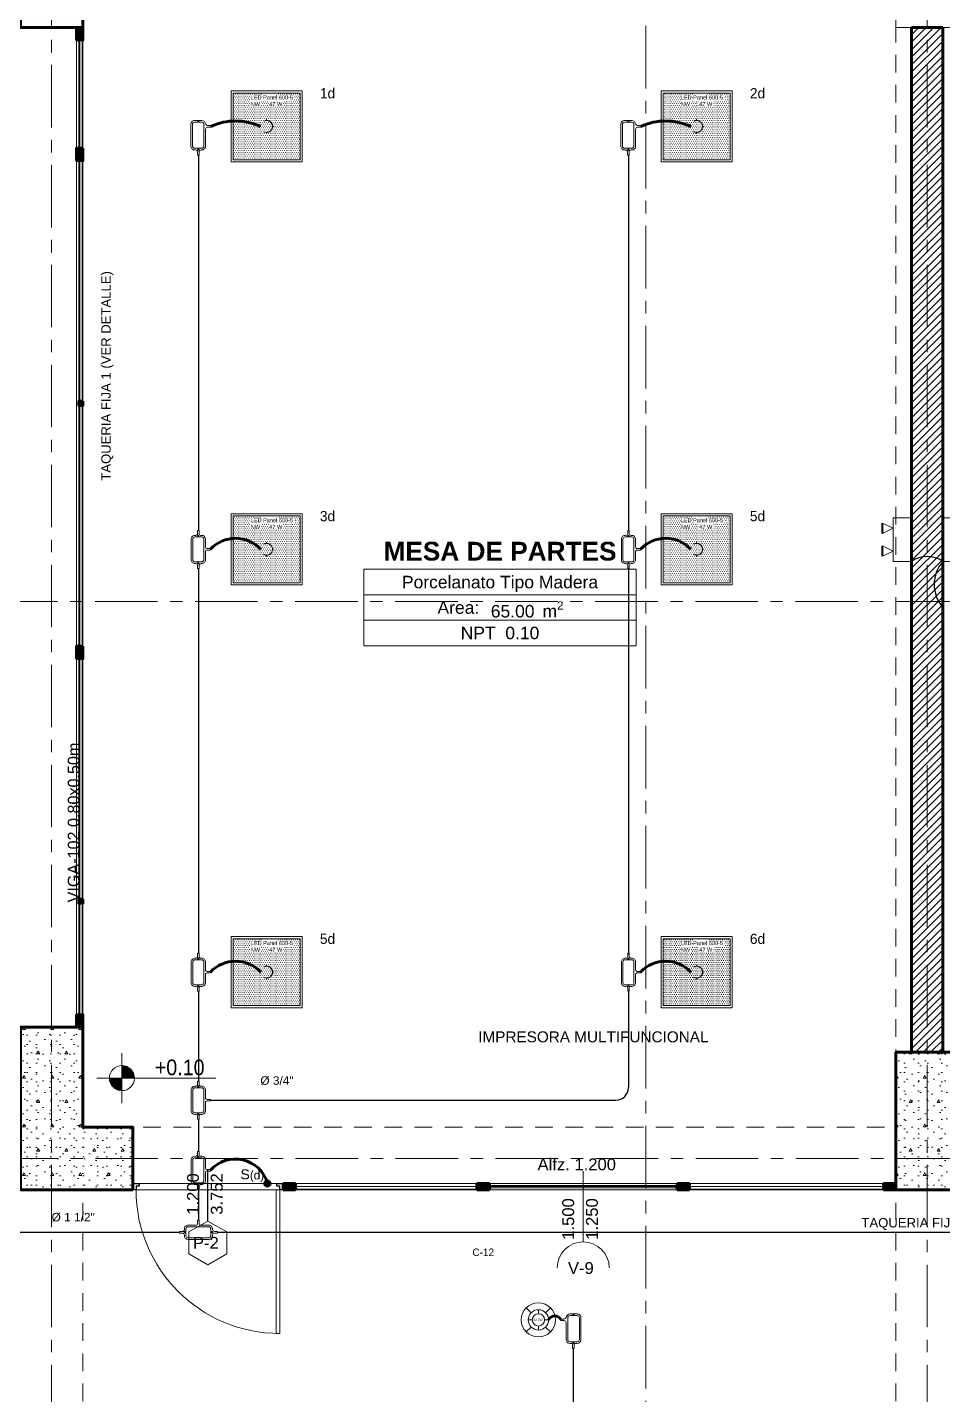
# Model space of a CAD drawing. Header units: inches. Extents: x -38 to 5698, y -33 to 92.
# Drawn here: x 16.13 to 23.44, y 28.06 to 39 of the extents above; entities that cross this region are included whole.
import ezdxf
from ezdxf.lldxf.tags import DXFTag

# ---------------------------------------------------------------- set-up
doc = ezdxf.new("R2010")
doc.units = ezdxf.units.IN
doc.header["$MEASUREMENT"] = 0
doc.set_wipeout_variables(frame=1)
for name, pattern in [('CONTINUA', [0]), ('DASHED', [0.75, 0.5, -0.25]), ('Hidden Line', [0.195611, 0.141111, -0.0545]), ('HIDDEN2', [0.1875, 0.125, -0.0625]), ('Oculto', [0.15875, 0.105833, -0.052917]), ('Punto & Raya', [0.65, 0.5, -0.075, 0, -0.075]), ('Rayas', [0.282222, 0.141111, -0.141111]), ('Wipeout_Contour', [1, 0, -1])]:
    doc.linetypes.add(name, pattern=pattern)
for name, color, linetype, lineweight in [('00 IE CKTO ILUMINACION', 3, 'Continuous', 50), ('00 IE CKTO TOMAS', 111, 'Rayas', 18), ('00_IE_Luminarias', 6, 'Continuous', 30), ('01 IE LUM LED EMP DN570B', 3, 'Continuous', 13), ('ALUMBRADO_CONDUIT', 30, 'CONDUIT1', 30), ('ALUMBRADO_PVC', 6, 'PVC1', 30), ('Bancas', 1, 'Continuous', 13), ('CABLEADO EXT.', 3, 'PVCSUBT', 30), ('Luminarias', 5, 'Continuous', 20), ('pulsador', 4, 'Continuous', 40), ('Simb_Alumbrado', 140, 'CONTINUA', 30)]:
    doc.layers.add(name, color=color, linetype=linetype, lineweight=lineweight)
for name, color, linetype in [('02 _ ARQ _ ALB _ Ejes Generales', 7, 'Continuous'), ('02 _ ARQ _ ALB _ Muros Interiores', 7, 'Continuous'), ('02 _ ARQ _ ZON _ Espacio.3D', 7, 'Continuous'), ('08 _ STR _ EXT _ 06 Columnas', 7, 'Continuous'), ('08 _ STR _ EXT _ 09 Vigas', 7, 'Continuous'), ('1TEXT', 8, 'Continuous'), ('Acabado - Muros', 7, 'Continuous'), ('Estructura - 04 MURO', 7, 'Continuous'), ('Marcador - Secciones', 251, 'Continuous'), ('Notas - Etiquetas', 251, 'Continuous')]:
    doc.layers.add(name, color=color, linetype=linetype)
doc.styles.add('Annotative', font='arial.ttf')
doc.styles.add('Arial', font='arial.ttf')
doc.styles.add('Estilo_Generado_1', font='swisseb.ttf')
doc.styles.add('Estilo_Generado_4', font='swisse.ttf')
doc.styles.add('Estilo_Generado_7', font='swisse.ttf')
doc.styles.add('{18b73a54-fa43-428c-adcb-c1c7bbdf2c84}', font='Simplex.shx')
tags = doc.linetypes.add('CONDUIT', pattern='A,1.5,-0.210535,["con",{18b73a54-fa43-428c-adcb-c1c7bbdf2c84},S=0.2,R=0,X=0,Y=-0.065594],-0.702384', length=2.412919).pattern_tags.tags
tags[6] = DXFTag(74, 10)
tags = doc.linetypes.add('CONDUIT1', pattern='A,1,-0.19772,["con",{18b73a54-fa43-428c-adcb-c1c7bbdf2c84},S=0.2,R=0,X=0,Y=-0.065594],-0.593642', length=1.791362).pattern_tags.tags
tags[6] = DXFTag(74, 10)
tags = doc.linetypes.add('PVC1', pattern='A,1,-0.19772,["PVC",{18b73a54-fa43-428c-adcb-c1c7bbdf2c84},S=0.13,R=0,X=0,Y=-0.061851],-0.507647', length=1.705367).pattern_tags.tags
tags[6] = DXFTag(74, 10)
tags = doc.linetypes.add('PVCSUBT', pattern='A,0.6,-0.3,0.6,-0.075691,["PVC",Standard,S=0.2,R=0,X=0,Y=-0.093724],-0.621005', length=2.196696).pattern_tags.tags
tags[10] = DXFTag(74, 10)
pattern_1 = [(0, (0, 0), (0, 0.0375), [0, -0.0375])]
pattern_2 = [(0, (0, 0), (0, 0.03), [])]
pattern_3 = [(0, (0, 0), (0, 0.3897114), [0.024375, -0.200625]), (0, (0.1125, 0.19486), (0, 0.3897114), [0.024375, -0.200625]), (60, (0, 0), (-0.3375, 0.1948557), [0.024375, -0.200625]), (60, (0.225, 0), (-0.3375, 0.1948557), [0.024375, -0.200625]), (120, (0.02437, 0), (0.3375, 0.1948557), [0.024375, -0.200625]), (120, (0.24938, 0), (0.3375, 0.1948557), [0.024375, -0.200625]), (0, (0, 0.0375), (0, 0.075), [0, -0.075, 0, -0.1125]), (45, (0.0375, 0.0375), (-0.05303301, 0.05303301), [0, -0.05625, 0, -0.09375])]

# ---------------------------------------------------------------- blocks, each defined once
blk = doc.blocks.new('*U270')
at = {"layer": 'Luminarias', "linetype": 'DASHED', "lineweight": 0, "ltscale": 0.05}
blk.add_lwpolyline([(0, -0.005), (0, 0.005)], dxfattribs=at)
blk = doc.blocks.new('*U271')
at = {"color": 0, "linetype": 'ByBlock', "lineweight": -2, "transparency": 16777216}
for p, rotation in [((-0.05, 0), 90), ((0, -0.05), 180), ((0.05, 0), 269.9999999999999)]:
    blk.add_blockref('*U270', p, dxfattribs=dict(at, rotation=rotation))
blk.add_blockref('*U270', (0, 0.05), dxfattribs=at)
blk = doc.blocks.new('PANEL LED 50W')
at = {"layer": 'Luminarias'}
h = blk.add_hatch(dxfattribs=at)
h.set_pattern_fill('DOTS', color=4, scale=0.009097)
h.set_pattern_definition([(0, (0, -2e-14), (0.0072206, 0.01444116), [0, -0.01444116])])
h.paths.add_polyline_path([(-0.257, -0.257), (0.257, -0.257), (0.257, 0.257), (-0.257, 0.257)])
h.paths.add_polyline_path([(-0.13, 0.097), (0.185, 0.097), (0.185, 0.247), (-0.13, 0.247)], flags=24)
at = {"layer": 'Luminarias', "color": 4, "lineweight": 0}
for points in [[(-0.273, 0.273), (0.273, 0.273), (0.273, -0.273), (-0.273, -0.273)], [(-0.257, -0.257), (0.257, -0.257), (0.257, 0.257), (-0.257, 0.257)]]:
    blk.add_lwpolyline(points, close=True, dxfattribs=at)
at = {"layer": 'Luminarias', "color": 4, "linetype": 'DASHED', "lineweight": 0, "ltscale": 0.01}
blk.add_circle((0, 0), 0.0455, dxfattribs=at)
at = {"color": 4}
blk.add_blockref('*U271', (0, 0), dxfattribs=at)
at = {"layer": 'Luminarias', "color": 4, "insert": (-0.122, 0.239), "char_height": 0.03093, "width": 0.38285, "attachment_point": 1}
blk.add_mtext('{\\Ftxt|c0;LED Panel 600-5 - NW      47 W}', dxfattribs=at)
blk = doc.blocks.new('LUMINARIA 2')
at = {"layer": '01 IE LUM LED EMP DN570B'}
for p, q in [((-0.094, 0.094), (-0.159, 0.158)), ((0.094, 0.094), (0.159, 0.158)), ((-0.094, -0.094), (-0.159, -0.158)), ((0.094, -0.094), (0.159, -0.158))]:
    blk.add_line(p, q, dxfattribs=at)
at = {"layer": '01 IE LUM LED EMP DN570B', "ltscale": 0.4}
for p, q in [((-0.081, 0), (-0.133, 0)), ((0, 0.081), (0, 0.133)), ((0.081, 0), (0.133, 0)), ((0, -0.081), (0, -0.133))]:
    blk.add_line(p, q, dxfattribs=at)
at = {"layer": '01 IE LUM LED EMP DN570B'}
for radius in [0.224, 0.133]:
    blk.add_circle((0, 0), radius, dxfattribs=at)
at = {"layer": '01 IE LUM LED EMP DN570B', "ltscale": 0.4}
blk.add_circle((0, 0), 0.0813, dxfattribs=at)
at = {"layer": '01 IE LUM LED EMP DN570B', "color": 8, "linetype": 'ByBlock', "lineweight": 80, "insert": (-0.065, 0.016), "char_height": 0.03, "width": 0.17858, "attachment_point": 1}
blk.add_mtext('{\\C3;22.5W}', dxfattribs=at)
blk = doc.blocks.new('oval t')
at = {"layer": 'Simb_Alumbrado', "lineweight": 13}
blk.add_lwpolyline([(0.0141, 0.0102, -0.414214), (0.0041, 0.0202), (0.0041, 0.0416), (-0.0056, 0.0416), (-0.0056, 0.0202, -0.414214), (-0.0156, 0.0102), (-0.0659, 0.0102, 0.414214), (-0.0899, -0.0138), (-0.0899, -0.0183, -0.414214), (-0.1019, -0.0303), (-0.1213, -0.0303), (-0.1213, -0.04), (-0.1016, -0.04, -0.451917), (-0.0897, -0.0535, 0.451917), (-0.0659, -0.0805), (0.0659, -0.0805, 0.414214), (0.0899, -0.0566), (0.0899, -0.0512, -0.398753), (0.1019, -0.0401), (0.1213, -0.0401), (0.1213, -0.0304), (0.1019, -0.0304, -0.368669), (0.0899, -0.0176), (0.0899, -0.0138, 0.414214), (0.0659, 0.0102), (0.0141, 0.0102)], format="xyb", dxfattribs=at)
blk.add_lwpolyline([(-0.0659, 0), (0.0659, 0, -0.414214), (0.0797, -0.0138), (0.0797, -0.0566, -0.414214), (0.0659, -0.0703), (-0.0659, -0.0703, -0.414214), (-0.0797, -0.0566), (-0.0797, -0.0138, -0.414214)], format="xyb", close=True, dxfattribs=at)
for points in [[(-0.0911, -0.0352), (-0.0828, -0.0352)], [(-0.0869, -0.031), (-0.0869, -0.0394)], [(0.0837, -0.0352), (0.0921, -0.0352)], [(0.0879, -0.031), (0.0879, -0.0394)]]:
    blk.add_lwpolyline(points, dxfattribs=at)
for centre in [(-0.0869, -0.0352), (0.0879, -0.0352)]:
    blk.add_circle(centre, 0.00419, dxfattribs=at)
blk = doc.blocks.new('CAJA OVAL TIPO L')
at = {"layer": 'Simb_Alumbrado', "lineweight": 13}
blk.add_lwpolyline([(-0.0491, -0.079), (-0.0491, -0.0343, -0.380413), (-0.0258, -0.0088), (-0.0258, -0.0088, 0.341426), (-0.0164, 0.0033), (-0.0164, 0.0236), (-0.0063, 0.0236), (-0.0063, 0.0033, 0.414214), (0.0063, -0.0092), (0.1138, -0.0092, -0.414214), (0.1388, -0.0343), (0.1388, -0.0382, 0.414214), (0.1513, -0.0508), (0.1716, -0.0508), (0.1716, -0.0609), (0.1513, -0.0609, 0.414214), (0.1388, -0.0734), (0.1388, -0.079, -0.414214), (0.1138, -0.104), (-0.0241, -0.104, -0.414214), (-0.0491, -0.079, 0.414214)], format="xyb", dxfattribs=at)
for points in [[(-0.0483, -0.0558), (-0.0395, -0.0558)], [(-0.0439, -0.0514), (-0.0439, -0.0602)], [(0.1323, -0.0558), (0.1411, -0.0558)], [(0.1367, -0.0514), (0.1367, -0.0602)]]:
    blk.add_lwpolyline(points, dxfattribs=at)
blk.add_lwpolyline([(-0.0241, -0.0199), (0.1138, -0.0199, -0.414214), (0.1282, -0.0343), (0.1282, -0.079, -0.414214), (0.1138, -0.0934), (-0.0241, -0.0934, -0.414214), (-0.0384, -0.079), (-0.0384, -0.0343, -0.414214)], format="xyb", close=True, dxfattribs=at)
for centre in [(-0.0439, -0.0558), (0.1367, -0.0558)]:
    blk.add_circle(centre, 0.00438, dxfattribs=at)
blk = doc.blocks.new('pulsador')
at = {"layer": 'pulsador', "lineweight": 40}
h = blk.add_hatch(color=4, dxfattribs=at)
h.dxf.hatch_style = 1
h.paths.add_polyline_path([(246.231, 46.088, 1), (246.279, 46.088, 1)])
h.paths.add_polyline_path([(246.279, 46.088, -1), (246.232, 46.088, -1)], flags=16)
h.paths.add_polyline_path([(246.271, 46.088, -1), (246.239, 46.088, -1)], flags=0)
at = {"layer": 'pulsador'}
h = blk.add_hatch(color=4, dxfattribs=at)
h.dxf.hatch_style = 1
h.paths.add_polyline_path([(246.239, 46.088, 1), (246.271, 46.088, 1)])
at = {"layer": 'pulsador', "color": 4, "lineweight": 50}
blk.add_circle((246.255, 46.088), 0.0238, dxfattribs=at)
at = {"layer": 'pulsador', "color": 4, "lineweight": 40}
blk.add_circle((246.255, 46.088), 0.0235, dxfattribs=at)
at = {"layer": 'pulsador', "color": 4}
blk.add_circle((246.255, 46.088), 0.0159, dxfattribs=at)
blk = doc.blocks.new('luz de emergencia')
at = {"color": 5, "lineweight": 40}
for p, q in [((164.149, 48.937, 0), (164.233, 48.937, 0)), ((164.331, 48.937, 0), (164.415, 48.937, 0))]:
    blk.add_line(p, q, dxfattribs=at)
at = {"layer": '00_IE_Luminarias', "color": 5, "linetype": 'Continuous', "lineweight": 13}
for p, q in [((164.191, 49.021, 0), (164.149, 48.937, 0)), ((164.233, 48.937, 0), (164.191, 49.021, 0)), ((164.373, 49.021, 0), (164.331, 48.937, 0)), ((164.415, 48.937, 0), (164.373, 49.021, 0))]:
    blk.add_line(p, q, dxfattribs=at)
at = {"layer": '00_IE_Luminarias', "color": 5, "linetype": 'Continuous', "lineweight": 13, "elevation": 0}
blk.add_lwpolyline([(164.457, 49.021), (164.107, 49.021), (164.107, 49.167), (164.457, 49.167)], close=True, dxfattribs=at)

msp = doc.modelspace()

# ---------------------------------------------------------------- hatches: boundary and pattern name
at = {"linetype": 'Continuous', "lineweight": 13, "true_color": 0x636466}
for points in [[(16.882, 30.593), (16.982, 30.593), (16.975, 30.632), (16.953, 30.664), (16.92, 30.686), (16.882, 30.693)], [(16.882, 30.593), (16.782, 30.593), (16.79, 30.555), (16.811, 30.523), (16.844, 30.501), (16.882, 30.493)]]:
    msp.add_hatch(color=251, dxfattribs=at).paths.add_polyline_path(points)
at = {"layer": '08 _ STR _ EXT _ 06 Columnas', "linetype": 'Continuous', "lineweight": 9}
h = msp.add_hatch(dxfattribs=at)
h.set_pattern_fill('HORMIGÓN_EN_MASA_0002', style=0, pattern_type=2)
h.set_pattern_definition(pattern_3)
h.paths.add_polyline_path([(16.97, 39.9), (16.57, 39.9), (16.57, 40.2), (16.07, 40.2), (16.07, 39), (16.57, 39), (16.57, 39.4), (16.97, 39.4)])
h = msp.add_hatch(dxfattribs=at)
h.set_pattern_fill('HORMIGÓN_EN_MASA_0002', style=0, pattern_type=2)
h.set_pattern_definition(pattern_3)
h.paths.add_polyline_path([(16.97, 29.7), (16.97, 30.2), (16.57, 30.2), (16.57, 31), (16.07, 31), (16.07, 29.7)])

# ---------------------------------------------------------------- linework, layer by layer
at = {"color": 251, "linetype": 'Continuous', "lineweight": 13, "true_color": 0x636466}
for p, q in [((16.882, 30.393), (16.882, 30.793)), ((16.682, 30.593), (17.633, 30.593))]:
    msp.add_line(p, q, dxfattribs=at)
msp.add_circle((16.882, 30.593), 0.1, dxfattribs=at)
at = {"layer": '02 _ ARQ _ ALB _ Ejes Generales', "color": 251, "linetype": 'Punto & Raya', "lineweight": 13}
for p, q in [((16.32, 45.9), (16.32, 2.05)), ((55.57, 29.95), (4.845, 29.95))]:
    msp.add_line(p, q, dxfattribs=at)
at = {"layer": '02 _ ARQ _ ALB _ Muros Interiores', "color": 152, "linetype": 'Continuous', "lineweight": 25}
msp.add_line((17.57, 29.45), (17.57, 29.863), dxfattribs=at)
at = {"layer": '02 _ ARQ _ ALB _ Muros Interiores', "color": 165, "linetype": 'Continuous', "lineweight": 15}
for p, q in [((20.57, 29.283), (20.57, 29.85)), ((18.145, 29.7), (18.115, 29.7)), ((18.115, 29.7), (18.115, 28.55)), ((18.145, 28.55), (18.145, 29.7)), ((21.32, 29.75), (19.82, 29.75)), ((21.32, 29.7), (19.82, 29.7)), ((21.31, 29.735), (19.83, 29.735)), ((21.31, 29.725), (19.83, 29.725)), ((19.83, 29.715), (21.31, 29.715)), ((18.115, 28.55), (18.145, 28.55))]:
    msp.add_line(p, q, dxfattribs=at)
at = {"layer": '02 _ ARQ _ ALB _ Muros Interiores', "color": 165, "linetype": 'Continuous', "lineweight": 25}
for p, q in [((16.97, 29.7), (16.97, 29.75)), ((16.97, 29.75), (17.02, 29.75)), ((16.995, 29.7), (16.97, 29.7)), ((17.02, 29.73), (16.995, 29.73)), ((16.995, 29.73), (16.995, 29.7)), ((17.02, 29.75), (17.02, 29.73)), ((18.12, 29.73), (18.12, 29.75)), ((18.12, 29.75), (18.17, 29.75)), ((18.145, 29.73), (18.12, 29.73)), ((18.145, 29.7), (18.145, 29.73)), ((18.17, 29.7), (18.145, 29.7)), ((18.17, 29.75), (18.17, 29.7)), ((19.83, 29.735), (19.82, 29.735)), ((19.82, 29.715), (19.83, 29.715)), ((19.83, 29.715), (19.83, 29.735)), ((21.32, 29.735), (21.31, 29.735)), ((21.31, 29.735), (21.31, 29.715)), ((21.31, 29.715), (21.32, 29.715))]:
    msp.add_line(p, q, dxfattribs=at)
at = {"layer": '02 _ ARQ _ ALB _ Muros Interiores', "color": 7, "linetype": 'Continuous', "lineweight": 80}
for p, q in [((16.97, 29.7), (16.97, 29.75)), ((18.17, 29.7), (18.17, 29.75)), ((19.82, 29.7), (19.82, 29.75)), ((21.32, 29.7), (21.32, 29.75))]:
    msp.add_line(p, q, dxfattribs=at)
at = {"layer": '02 _ ARQ _ ALB _ Muros Interiores', "color": 251, "linetype": 'Continuous', "lineweight": 13, "flags": 128}
msp.add_lwpolyline([(17.57, 29.1), (17.722, 29.188), (17.722, 29.363), (17.57, 29.45), (17.418, 29.363), (17.418, 29.188)], close=True, dxfattribs=at)
msp.add_lwpolyline([(20.778, 29.075, 1), (20.362, 29.075)], format="xyb", dxfattribs=at)
at = {"layer": '02 _ ARQ _ ALB _ Muros Interiores', "color": 175, "linetype": 'Continuous', "lineweight": 15}
msp.add_arc((18.145, 29.7), 1.15, 180, 270, dxfattribs=at)
at = {"layer": '02 _ ARQ _ ZON _ Espacio.3D', "color": 252, "linetype": 'Continuous', "lineweight": 13}
for p, q in [((18.815, 34.664), (18.815, 34.053)), ((18.815, 34.664), (20.994, 34.664)), ((20.994, 34.053), (20.994, 34.664)), ((18.815, 34.46), (20.994, 34.46)), ((18.815, 34.256), (20.994, 34.256)), ((20.994, 34.053), (18.815, 34.053))]:
    msp.add_line(p, q, dxfattribs=at)
at = {"layer": '02 _ ARQ _ ZON _ Espacio.3D', "color": 254, "linetype": 'Continuous', "lineweight": 0, "flags": 128}
for points in [[(8.25, 30.953), (9.57, 30.953), (9.57, 30.2), (10.07, 30.2), (10.07, 29.75), (16.07, 29.75), (16.07, 31), (16.52, 31), (16.52, 39), (16.07, 39), (16.07, 39.9), (9.97, 39.9), (9.97, 39.4), (9.57, 39.4), (9.57, 39), (9.07, 39), (9.07, 33.82), (8.25, 33.82)], [(16.57, 39.4), (16.57, 39), (16.57, 31), (16.57, 30.2), (16.97, 30.2), (16.97, 29.75), (23.07, 29.75), (23.07, 30.8), (23.195, 30.8), (23.195, 39), (23.07, 39), (23.07, 39.4), (22.67, 39.4), (22.67, 39.65), (16.97, 39.65), (16.97, 39.4)]]:
    msp.add_lwpolyline(points, close=True, dxfattribs=at)
msp.add_lwpolyline([(43.67, 39.65), (37.77, 39.65), (37.77, 39.4), (37.57, 39.4), (37.57, 39), (37.07, 39), (37.07, 39.4), (36.87, 39.4), (36.87, 39.65), (30.97, 39.65), (30.97, 39.4), (30.57, 39.4), (30.57, 39), (30.07, 39), (30.07, 39.65), (23.57, 39.65), (23.57, 39), (23.444, 39), (23.444, 30.8), (23.57, 30.8), (23.57, 30.2), (23.97, 30.2), (23.97, 29.7), (9.07, 29.7)], dxfattribs=at)
at = {"layer": '08 _ STR _ EXT _ 06 Columnas', "color": 7, "linetype": 'Continuous', "lineweight": 80, "flags": 128}
for points in [[(16.97, 39.9), (16.57, 39.9), (16.57, 40.2), (16.07, 40.2), (16.07, 39), (16.57, 39), (16.57, 39.4), (16.97, 39.4)], [(16.97, 29.7), (16.07, 29.7), (16.07, 31), (16.57, 31), (16.57, 30.2), (16.97, 30.2)]]:
    msp.add_lwpolyline(points, close=True, dxfattribs=at)
at = {"layer": '08 _ STR _ EXT _ 09 Vigas', "color": 251, "linetype": 'Hidden Line', "lineweight": 13}
for p, q in [((23.07, 30.2), (23.07, 39.4)), ((16.57, 30.2), (23.07, 30.2)), ((16.57, 17.4), (16.57, 29.7)), ((23.07, 17.4), (23.07, 29.7))]:
    msp.add_line(p, q, dxfattribs=at)
at = {"layer": 'Acabado - Muros', "color": 7, "linetype": 'Continuous', "lineweight": 60}
for p, q in [((18.17, 29.75), (18.17, 29.7)), ((19.82, 29.75), (19.82, 29.7)), ((21.32, 29.75), (21.32, 29.7)), ((23.07, 29.75), (23.07, 29.7))]:
    msp.add_line(p, q, dxfattribs=at)
at = {"layer": 'Acabado - Muros', "color": 251, "linetype": 'Oculto', "lineweight": 13, "flags": 128}
for points in [[(16.52, 39), (16.57, 39)], [(16.57, 31), (16.57, 39)], [(16.537, 38.9), (16.52, 38.9)], [(16.537, 38.034), (16.537, 38.9)], [(16.52, 38.034), (16.537, 38.034)], [(16.537, 37.934), (16.52, 37.934)], [(16.537, 34.05), (16.537, 37.934)], [(16.52, 34.05), (16.537, 34.05)], [(16.537, 33.95), (16.52, 33.95)], [(16.537, 31.1), (16.537, 33.95)], [(16.537, 31.1), (16.52, 31.1)], [(16.52, 31), (16.57, 31)]]:
    msp.add_lwpolyline(points, dxfattribs=at)
at = {"layer": 'ALUMBRADO_CONDUIT', "color": 30, "lineweight": 30, "ltscale": 0.4, "true_color": 0xf26722}
for p, q in [((17.493, 37.978), (17.493, 34.976)), ((20.931, 37.978), (20.931, 34.976)), ((17.493, 34.671), (17.493, 31.593)), ((20.931, 34.671), (20.931, 31.593)), ((17.493, 31.288), (17.493, 30.568)), ((20.931, 31.288), (20.931, 30.517)), ((17.59, 30.417), (20.831, 30.417)), ((17.493, 30.264), (17.493, 30.007)), ((17.493, 29.703), (17.493, 29.456)), ((20.492, 26.73), (20.492, 28.429))]:
    msp.add_line(p, q, dxfattribs=at)
for points in [[(16.018, 29.36), (16.685, 29.36), (17.342, 29.36)], [(17.646, 29.36), (23.796, 29.36)]]:
    msp.add_lwpolyline(points, dxfattribs=at)
msp.add_arc((20.831, 30.517), 0.1, 270, 0, dxfattribs=at)
at = {"layer": 'CABLEADO EXT.', "color": 3, "lineweight": 80}
for centre, radius, start, end in [((17.791, 37.775), 0.476, 65.1506, 114.6298), ((21.23, 37.775), 0.476, 65.1506, 114.6298), ((17.791, 34.637), 0.275, 42.972, 137.028), ((21.229, 34.637), 0.275, 42.972, 137.028), ((17.791, 31.254), 0.275, 42.972, 137.028), ((21.229, 31.254), 0.275, 42.972, 137.028), ((17.789, 29.679), 0.267, 15.5317, 138.3327), ((20.343, 28.635), 0.0556, 25.4571, 154.5429)]:
    msp.add_arc(centre, radius, start, end, dxfattribs=at)
at = {"layer": 'Marcador - Secciones', "color": 251, "linetype": 'Punto & Raya', "lineweight": 13}
msp.add_line((21.07, 46.211), (21.07, 0.888), dxfattribs=at)

# ---------------------------------------------------------------- block references
at = {"color": 4, "lineweight": 40}
msp.add_blockref('pulsador', (-228.21, -16.338), dxfattribs=at)
at = {"layer": '01 IE LUM LED EMP DN570B', "xscale": 0.6105334384153049, "yscale": 0.6105334384153049, "zscale": 0.6105334384153049}
msp.add_blockref('LUMINARIA 2', (20.212, 28.659), dxfattribs=at)
at = {"layer": 'ALUMBRADO_CONDUIT', "xscale": 1.041283452965173, "yscale": 1.041283452965173, "zscale": 1.041283452965173}
for p in [(18.039, 38.207), (21.477, 38.207), (18.039, 34.824), (21.477, 34.824), (18.039, 31.441), (21.477, 31.441)]:
    msp.add_blockref('PANEL LED 50W', p, dxfattribs=at)
at = {"layer": 'ALUMBRADO_CONDUIT', "linetype": 'CONDUIT', "lineweight": 30, "yscale": 1.253906979044094, "zscale": 1.253906979044094}
for p, xscale, rotation in [((17.563, 38.193), 1.253906979044094, 270), ((21.001, 38.193), 1.253906979044094, 270), ((20.422, 28.645), -1.253906979044094, 90.00000000102439)]:
    msp.add_blockref('CAJA OVAL TIPO L', p, dxfattribs=dict(at, xscale=xscale, rotation=rotation))
at = {"layer": 'Bancas', "color": 252, "true_color": 0x939598, "xscale": 1.253906979044094, "yscale": 1.253906979044094, "zscale": 1.253906979044094, "rotation": 270}
for p in [(17.537, 34.823), (20.976, 34.823), (17.537, 31.44), (20.976, 31.44), (17.537, 30.416), (17.537, 29.855)]:
    msp.add_blockref('oval t', p, dxfattribs=at)
at = {"layer": 'Bancas', "color": 252, "true_color": 0x939598, "xscale": 1.253906979044094, "yscale": 1.253906979044094, "zscale": 1.253906979044094}
msp.add_blockref('oval t', (17.494, 29.404), dxfattribs=at)

# ---------------------------------------------------------------- texts
at = {"color": 251, "lineweight": 13, "true_color": 0x636466, "insert": (17.145, 30.615), "char_height": 0.125, "attachment_point": 7, "style": 'Estilo_Generado_4'}
msp.add_mtext('\\A1;{\\W0.900000x;\\pql;\\fSwis721 Ex BT|b0|i0|c0|p34;+0.10}', dxfattribs=at)
at = {"layer": '00 IE CKTO ILUMINACION', "color": 3, "linetype": 'CONTINUA', "lineweight": 15}
msp.add_text('C-12', height=0.06, dxfattribs=at).set_placement((19.684, 29.17))
at = {"layer": '00 IE CKTO TOMAS', "insert": (17.83, 29.763), "char_height": 0.08, "width": 0.76804, "attachment_point": 7, "style": 'Annotative'}
msp.add_mtext('S{\\H0.84375x;(d)}', dxfattribs=at)
at = {"layer": '00_IE_Luminarias', "color": 6, "linetype": 'HIDDEN2'}
for s, p in [('1d', (18.465, 38.432, -7756.38)), ('2d', (21.903, 38.432, -7756.38)), ('3d', (18.465, 35.049, -7756.38)), ('5d', (21.903, 35.049, -7756.38)), ('5d', (18.465, 31.667, -7756.38)), ('6d', (21.903, 31.667, -7756.38))]:
    msp.add_text(s, height=0.0817, dxfattribs=at).set_placement(p)
at = {"layer": '02 _ ARQ _ ALB _ Muros Interiores', "color": 251, "lineweight": 25, "char_height": 0.095, "attachment_point": 7, "style": 'Estilo_Generado_4'}
for s, insert in [('\\A1;{\\pql;\\pt0;\\fSwis721 Ex BT|b0|i0|c0|p34;Alfz. 1.200\\fSwis721 Ex BT|b0|i0|c0|p34;\\A1{\\H.66x;\\S^  ;}\\fSwis721 Ex BT|b0|i0|c0|p34;\\fSwis721 Ex BT|b0|i0|c0|p34;}', (20.205, 29.828)), ('\\A1;{\\pql;\\pt0;\\fSwis721 Ex BT|b0|i0|c0|p34;P-2\\fSwis721 Ex BT|b0|i0|c0|p34;\\fSwis721 Ex BT|b0|i0|c0|p34;\\fSwis721 Ex BT|b0|i0|c0|p34;}', (17.45, 29.228)), ('\\A1;{\\pql;\\pt0;\\fSwis721 Ex BT|b0|i0|c0|p34;V-9\\fSwis721 Ex BT|b0|i0|c0|p34;\\fSwis721 Ex BT|b0|i0|c0|p34;\\fSwis721 Ex BT|b0|i0|c0|p34;}', (20.448, 29.025))]:
    msp.add_mtext(s, dxfattribs=dict(at, insert=insert))
at = {"layer": '02 _ ARQ _ ALB _ Muros Interiores', "color": 251, "lineweight": 25, "char_height": 0.095, "attachment_point": 7, "rotation": 90, "style": 'Estilo_Generado_4'}
for s, insert in [('\\A1;{\\pql;\\pt0;\\fSwis721 Ex BT|b0|i0|c0|p34;1.200\\fSwis721 Ex BT|b0|i0|c0|p34;\\A1{\\H.66x;\\S^  ;}\\fSwis721 Ex BT|b0|i0|c0|p34;\\fSwis721 Ex BT|b0|i0|c0|p34;}', (17.525, 29.5)), ('\\A1;{\\pql;\\pt0;\\fSwis721 Ex BT|b0|i0|c0|p34;3.752\\fSwis721 Ex BT|b0|i0|c0|p34;\\A1{\\H.66x;\\S^  ;}\\fSwis721 Ex BT|b0|i0|c0|p34;\\fSwis721 Ex BT|b0|i0|c0|p34;}', (17.715, 29.5)), ('\\A1;{\\pql;\\pt0;\\fSwis721 Ex BT|b0|i0|c0|p34;1.500\\fSwis721 Ex BT|b0|i0|c0|p34;\\A1{\\H.66x;\\S^  ;}\\fSwis721 Ex BT|b0|i0|c0|p34;\\fSwis721 Ex BT|b0|i0|c0|p34;}', (20.525, 29.3)), ('\\A1;{\\pql;\\pt0;\\fSwis721 Ex BT|b0|i0|c0|p34;1.250\\fSwis721 Ex BT|b0|i0|c0|p34;\\A1{\\H.66x;\\S^  ;}\\fSwis721 Ex BT|b0|i0|c0|p34;\\fSwis721 Ex BT|b0|i0|c0|p34;}', (20.715, 29.3))]:
    msp.add_mtext(s, dxfattribs=dict(at, insert=insert))
at = {"layer": '02 _ ARQ _ ZON _ Espacio.3D', "color": 252, "lineweight": 25, "attachment_point": 2}
for s, insert, char_height, style in [('\\A1;{\\pqc;\\pt0;\\fSwis721 Ex BT|b1|i0|c0|p34;}', (20.994, 34.928), 0.15, 'Estilo_Generado_1'), ('\\A1;{\\pqc;\\pt0;\\fSwis721 Ex BT|b1|i0|c0|p34;MESA DE PARTES}', (19.905, 34.884), 0.15, 'Estilo_Generado_1'), ('\\A1;{\\pqc;\\pt0;\\fSwis721 Ex BT|b0|i0|c238|p34;}', (18.979, 34.643), 0.1, 'Estilo_Generado_7'), ('\\A1;{\\pqc;\\pt0;\\fSwis721 Ex BT|b0|i0|c238|p34;Porcelanato Tipo Madera}', (19.905, 34.612), 0.1, 'Estilo_Generado_7'), ('\\A1;{\\pqc;\\pt0;\\fSwis721 Ex BT|b0|i0|c238|p34;Area: }', (19.572, 34.408), 0.1, 'Estilo_Generado_7'), ('\\A1;{\\pqc;\\pt0,0.3;\\fSwis721 Ex BT|b0|i0|c238|p34;65.00\\fSwis721 Ex BT|b0|i0|c238|p34;\\A1{\\H.66x;\\S^  ;}\\fSwis721 Ex BT|b0|i0|c238|p34; m\\fSwis721 Ex BT|b0|i0|c238|p34;\\A1{\\H.66x;\\S2^  ;}}', (20.122, 34.408), 0.1, 'Estilo_Generado_7'), ('\\A1;{\\pqc;\\pt0;\\fSwis721 Ex BT|b0|i0|c238|p34;}', (19.547, 34.236), 0.1, 'Estilo_Generado_7'), ('\\A1;{\\pqc;\\pt0;\\fSwis721 Ex BT|b0|i0|c238|p34;NPT  0.10}', (19.905, 34.205), 0.1, 'Estilo_Generado_7')]:
    msp.add_mtext(s, dxfattribs=dict(at, insert=insert, char_height=char_height, style=style))
at = {"layer": '1TEXT', "color": 50, "linetype": 'Continuous', "style": 'Arial'}
for s, p in [('%%C 3/4"', (17.989, 30.54)), ('%%C 1 1/2"', (16.32, 29.447))]:
    msp.add_text(s, height=0.0679, rotation=0, dxfattribs=at).set_placement(p)
at = {"layer": 'Notas - Etiquetas', "color": 8, "linetype": 'Continuous', "lineweight": 13, "insert": (16.766, 35.373), "char_height": 0.075, "attachment_point": 4, "rotation": 90, "style": 'Estilo_Generado_4'}
msp.add_mtext('\\A1;{\\pql;\\fSwis721 Ex BT|b0|i0|c0|p34;TAQUERIA FIJA 1 (VER DETALLE)\\fSwis721 Ex BT|b0|i0|c0|p34; }', dxfattribs=at)
at = {"layer": 'Notas - Etiquetas', "color": 8, "linetype": 'Continuous', "lineweight": 35, "insert": (19.731, 30.923), "char_height": 0.0875, "attachment_point": 4, "style": 'Estilo_Generado_4'}
msp.add_mtext('\\A1;{\\pql;\\fSwis721 Ex BT|b0|i0|c0|p34;IMPRESORA MULTIFUNCIONAL}', dxfattribs=at)
at = {"layer": 'Notas - Etiquetas', "color": 8, "linetype": 'Continuous', "lineweight": 13, "insert": (24.471, 29.425), "char_height": 0.075, "attachment_point": 6, "style": 'Estilo_Generado_4'}
msp.add_mtext('\\A1;{\\pqr;\\fSwis721 Ex BT|b0|i0|c0|p34;TAQUERIA FIJA 1 (VER DETALLE)\\fSwis721 Ex BT|b0|i0|c0|p34; }', dxfattribs=at)

# ---------------------------------------------------------------- next in the draw order: wipeouts: each hides what was drawn before it
at = {"color": 254, "linetype": 'Wipeout_Contour', "lineweight": 0, "ltscale": 167.495504}
msp.add_wipeout([(16.545, 38.9), (16.537, 38.9), (16.537, 38.034), (16.545, 38.034)], dxfattribs=at).dxf.layer = 'Acabado - Muros'
at = {"color": 254, "linetype": 'Wipeout_Contour', "lineweight": 0, "ltscale": 162.012094}
msp.add_wipeout([(16.545, 37.934), (16.537, 37.934), (16.537, 36.008), (16.545, 36.008)], dxfattribs=at).dxf.layer = 'Acabado - Muros'
at = {"color": 254, "linetype": 'Wipeout_Contour', "lineweight": 0, "ltscale": 147.611423}
msp.add_wipeout([(16.545, 33.95), (16.537, 33.95), (16.537, 32.025), (16.545, 32.025)], dxfattribs=at).dxf.layer = 'Acabado - Muros'
at = {"color": 254, "linetype": 'Wipeout_Contour', "lineweight": 0, "ltscale": 141.119414}
msp.add_wipeout([(19.72, 29.7), (19.72, 29.75), (18.27, 29.75), (18.27, 29.7)], dxfattribs=at).dxf.layer = 'Acabado - Muros'
at = {"color": 254, "linetype": 'Wipeout_Contour', "lineweight": 0, "ltscale": 148.401896}
msp.add_wipeout([(22.97, 29.7), (22.97, 29.75), (21.42, 29.75), (21.42, 29.7)], dxfattribs=at).dxf.layer = 'Acabado - Muros'
at = {"color": 254, "linetype": 'Wipeout_Contour', "lineweight": 0, "ltscale": 168.062022}
msp.add_wipeout([(23.194, 30.8), (23.444, 30.8), (23.444, 39), (23.194, 39)], dxfattribs=at).dxf.layer = 'Estructura - 04 MURO'

# ---------------------------------------------------------------- next in the draw order: hatches: boundary and pattern name
at = {"layer": '08 _ STR _ EXT _ 06 Columnas', "linetype": 'Continuous', "lineweight": 9}
h = msp.add_hatch(dxfattribs=at)
h.set_pattern_fill('HORMIGÓN_EN_MASA_0002', style=0, pattern_type=2)
h.set_pattern_definition(pattern_3)
h.paths.add_polyline_path([(24.17, 29.7), (24.17, 30.2), (23.57, 30.2), (23.57, 30.8), (23.07, 30.8), (23.07, 29.7)])
at = {"layer": 'Estructura - 04 MURO', "linetype": 'Continuous', "lineweight": 5}
h = msp.add_hatch(dxfattribs=at)
h.set_pattern_fill('LADRILLO_COMÚN_0002', color=252, style=0, pattern_type=2)
h.set_pattern_definition([(45, (0, 0), (-0.03005204, 0.03005204), [])])
h.paths.add_polyline_path([(23.194, 30.8), (23.444, 30.8), (23.444, 39), (23.194, 39)])

# ---------------------------------------------------------------- next in the draw order: linework, layer by layer
at = {"layer": '02 _ ARQ _ ALB _ Ejes Generales', "color": 251, "linetype": 'Punto & Raya', "lineweight": 13}
msp.add_line((23.32, 45.9), (23.32, 2.05), dxfattribs=at)
at = {"layer": '08 _ STR _ EXT _ 06 Columnas', "color": 7, "linetype": 'Continuous', "lineweight": 60, "flags": 128}
msp.add_lwpolyline([(24.17, 29.7), (23.07, 29.7), (23.07, 30.8), (23.57, 30.8), (23.57, 30.2), (24.17, 30.2)], close=True, dxfattribs=at)
at = {"layer": 'Acabado - Muros', "color": 251, "linetype": 'Continuous', "lineweight": 13, "flags": 128}
for points in [[(18.27, 29.75), (19.72, 29.75)], [(18.27, 29.7), (19.72, 29.7)], [(21.42, 29.75), (22.97, 29.75)], [(21.42, 29.7), (22.97, 29.7)]]:
    msp.add_lwpolyline(points, dxfattribs=at)
at = {"layer": 'ALUMBRADO_PVC', "linetype": 'PVC1', "ltscale": 0.4}
for centre, radius, start, end in [((23.319, 34.554), 0.213, 54.047, 125.9503), ((23.658, 34.543), 0.282, 139.3064, 220.6944)]:
    msp.add_arc(centre, radius, start, end, dxfattribs=at)
at = {"layer": 'Estructura - 04 MURO', "color": 7, "linetype": 'Continuous', "lineweight": 80, "flags": 128}
for points in [[(23.194, 39), (23.194, 30.8)], [(23.444, 39), (23.194, 39)], [(23.444, 30.8), (23.444, 39)]]:
    msp.add_lwpolyline(points, dxfattribs=at)

# ---------------------------------------------------------------- next in the draw order: block references
at = {"layer": 'pulsador', "color": 4, "lineweight": 40, "xscale": -1, "rotation": 269.9999999999987}
msp.add_blockref('luz de emergencia', (-25.973, -129.381, 0), dxfattribs=at)
at = {"layer": 'pulsador', "color": 4, "lineweight": 40, "rotation": 89.99999999999999}
msp.add_blockref('luz de emergencia', (72.61, -129.381, 0), dxfattribs=at)

# ---------------------------------------------------------------- next in the draw order: wipeouts: each hides what was drawn before it
at = {"color": 254, "linetype": 'Wipeout_Contour', "lineweight": 0, "ltscale": 167.537426}
msp.add_wipeout([(16.57, 38.9), (16.565, 38.9), (16.565, 38.034), (16.57, 38.034)], dxfattribs=at).dxf.layer = 'Acabado - Muros'
at = {"color": 254, "linetype": 'Wipeout_Contour', "lineweight": 0, "ltscale": 162.05544}
msp.add_wipeout([(16.57, 37.934), (16.565, 37.934), (16.565, 36.008), (16.57, 36.008)], dxfattribs=at).dxf.layer = 'Acabado - Muros'
at = {"color": 254, "linetype": 'Wipeout_Contour', "lineweight": 0, "ltscale": 147.659003}
msp.add_wipeout([(16.57, 33.95), (16.565, 33.95), (16.565, 32.025), (16.57, 32.025)], dxfattribs=at).dxf.layer = 'Acabado - Muros'

# ---------------------------------------------------------------- next in the draw order: linework, layer by layer
at = {"layer": 'Acabado - Muros', "color": 251, "linetype": 'Continuous', "lineweight": 13, "flags": 128}
for points in [[(16.537, 38.9), (16.537, 38.034)], [(16.57, 38.9), (16.57, 38.034)]]:
    msp.add_lwpolyline(points, dxfattribs=at)

# ---------------------------------------------------------------- next in the draw order: wipeouts: each hides what was drawn before it
at = {"color": 254, "linetype": 'Wipeout_Contour', "lineweight": 0, "ltscale": 154.895304}
msp.add_wipeout([(16.545, 35.975), (16.537, 35.975), (16.537, 34.05), (16.545, 34.05)], dxfattribs=at).dxf.layer = 'Acabado - Muros'
at = {"color": 254, "linetype": 'Wipeout_Contour', "lineweight": 0, "ltscale": 142.483944}
msp.add_wipeout([(16.545, 31.992), (16.537, 31.992), (16.537, 31.1), (16.545, 31.1)], dxfattribs=at).dxf.layer = 'Acabado - Muros'
at = {"color": 254, "linetype": 'Wipeout_Contour', "lineweight": 0, "ltscale": 141.086084}
msp.add_wipeout([(19.72, 29.705), (19.72, 29.725), (18.27, 29.725), (18.27, 29.705)], dxfattribs=at).dxf.layer = 'Acabado - Muros'
at = {"color": 254, "linetype": 'Wipeout_Contour', "lineweight": 0, "ltscale": 148.37022}
msp.add_wipeout([(22.97, 29.705), (22.97, 29.725), (21.42, 29.725), (21.42, 29.705)], dxfattribs=at).dxf.layer = 'Acabado - Muros'

# ---------------------------------------------------------------- next in the draw order: hatches: boundary and pattern name
at = {"layer": 'Acabado - Muros', "linetype": 'Continuous', "lineweight": 0}
for points in [[(18.27, 29.7), (18.27, 29.75), (18.17, 29.75), (18.17, 29.7)], [(19.72, 29.7), (19.82, 29.7), (19.82, 29.75), (19.72, 29.75)], [(21.42, 29.7), (21.42, 29.75), (21.32, 29.75), (21.32, 29.7)], [(22.97, 29.7), (23.07, 29.7), (23.07, 29.75), (22.97, 29.75)]]:
    msp.add_hatch(color=254, dxfattribs=at).paths.add_polyline_path(points)
h = msp.add_hatch(dxfattribs=at)
h.set_pattern_fill('CONTRACHAPADO_0002', color=254, style=0, pattern_type=2)
h.set_pattern_definition(pattern_2)
h.paths.add_polyline_path([(19.72, 29.705), (19.72, 29.725), (18.27, 29.725), (18.27, 29.705)])
h = msp.add_hatch(dxfattribs=at)
h.set_pattern_fill('CONTRACHAPADO_0002', color=254, style=0, pattern_type=2)
h.set_pattern_definition(pattern_2)
h.paths.add_polyline_path([(22.97, 29.705), (22.97, 29.725), (21.42, 29.725), (21.42, 29.705)])

# ---------------------------------------------------------------- next in the draw order: linework, layer by layer
at = {"layer": '08 _ STR _ EXT _ 09 Vigas', "color": 251, "linetype": 'Hidden Line', "lineweight": 13}
msp.add_line((9.57, 29.7), (51.07, 29.7), dxfattribs=at)
at = {"layer": 'Acabado - Muros', "color": 7, "linetype": 'Continuous', "lineweight": 60}
for p, q in [((18.27, 29.75), (18.17, 29.75)), ((18.27, 29.7), (18.17, 29.7)), ((18.27, 29.75), (18.27, 29.7)), ((19.72, 29.75), (19.72, 29.7)), ((19.82, 29.75), (19.72, 29.75)), ((19.82, 29.7), (19.72, 29.7)), ((21.42, 29.75), (21.32, 29.75)), ((21.42, 29.7), (21.32, 29.7)), ((21.42, 29.75), (21.42, 29.7)), ((22.97, 29.75), (22.97, 29.7)), ((23.07, 29.75), (22.97, 29.75)), ((23.07, 29.7), (22.97, 29.7))]:
    msp.add_line(p, q, dxfattribs=at)
at = {"layer": 'Acabado - Muros', "color": 7, "linetype": 'Continuous', "lineweight": 13, "flags": 128}
for points in [[(19.72, 29.705), (19.72, 29.725), (18.27, 29.725), (18.27, 29.705)], [(22.97, 29.705), (22.97, 29.725), (21.42, 29.725), (21.42, 29.705)]]:
    msp.add_lwpolyline(points, close=True, dxfattribs=at)

# ---------------------------------------------------------------- next in the draw order: wipeouts: each hides what was drawn before it
at = {"color": 254, "linetype": 'Wipeout_Contour', "lineweight": 0, "ltscale": 167.51753}
msp.add_wipeout([(16.565, 38.034), (16.565, 38.9), (16.545, 38.9), (16.545, 38.034)], dxfattribs=at).dxf.layer = 'Acabado - Muros'
at = {"color": 254, "linetype": 'Wipeout_Contour', "lineweight": 0, "ltscale": 154.940645}
msp.add_wipeout([(16.57, 35.975), (16.565, 35.975), (16.565, 34.05), (16.57, 34.05)], dxfattribs=at).dxf.layer = 'Acabado - Muros'
at = {"color": 254, "linetype": 'Wipeout_Contour', "lineweight": 0, "ltscale": 142.533228}
msp.add_wipeout([(16.57, 31.992), (16.565, 31.992), (16.565, 31.1), (16.57, 31.1)], dxfattribs=at).dxf.layer = 'Acabado - Muros'

# ---------------------------------------------------------------- next in the draw order: hatches: boundary and pattern name
at = {"layer": 'Acabado - Muros', "linetype": 'Continuous', "lineweight": 0}
msp.add_hatch(color=254, dxfattribs=at).paths.add_polyline_path([(16.57, 39), (16.52, 39), (16.52, 38.9), (16.57, 38.9)])
h = msp.add_hatch(dxfattribs=at)
h.set_pattern_fill('YESO_0002', color=254, style=0, pattern_type=2)
h.set_pattern_definition(pattern_1)
h.paths.add_polyline_path([(16.565, 38.034), (16.565, 38.9), (16.545, 38.9), (16.545, 38.034)])

# ---------------------------------------------------------------- next in the draw order: linework, layer by layer
at = {"layer": 'Acabado - Muros', "color": 7, "linetype": 'Continuous', "lineweight": 60, "flags": 128}
msp.add_lwpolyline([(16.57, 39), (16.57, 38.9), (16.52, 38.9), (16.52, 39)], close=True, dxfattribs=at)
at = {"layer": 'Acabado - Muros', "color": 7, "linetype": 'Continuous', "lineweight": 13, "flags": 128}
msp.add_lwpolyline([(16.565, 38.034), (16.545, 38.034), (16.545, 38.9), (16.565, 38.9)], close=True, dxfattribs=at)
at = {"layer": 'Acabado - Muros', "color": 251, "linetype": 'Continuous', "lineweight": 13, "flags": 128}
for points in [[(16.537, 37.934), (16.537, 36.008)], [(16.57, 37.934), (16.57, 36.008)], [(16.537, 35.975), (16.537, 34.05)], [(16.57, 35.975), (16.57, 34.05)], [(16.537, 33.95), (16.537, 32.025)], [(16.57, 33.95), (16.57, 32.025)], [(16.537, 31.992), (16.537, 31.1)], [(16.57, 31.992), (16.57, 31.1)]]:
    msp.add_lwpolyline(points, dxfattribs=at)

# ---------------------------------------------------------------- next in the draw order: wipeouts: each hides what was drawn before it
at = {"color": 254, "linetype": 'Wipeout_Contour', "lineweight": 0, "ltscale": 162.034865}
msp.add_wipeout([(16.565, 36.008), (16.565, 37.934), (16.545, 37.934), (16.545, 36.008)], dxfattribs=at).dxf.layer = 'Acabado - Muros'
at = {"color": 254, "linetype": 'Wipeout_Contour', "lineweight": 0, "ltscale": 142.50982}
msp.add_wipeout([(16.565, 31.1), (16.565, 31.992), (16.545, 31.992), (16.545, 31.1)], dxfattribs=at).dxf.layer = 'Acabado - Muros'

# ---------------------------------------------------------------- next in the draw order: hatches: boundary and pattern name
at = {"layer": 'Acabado - Muros', "linetype": 'Continuous', "lineweight": 0}
for points in [[(16.57, 38.034), (16.52, 38.034), (16.52, 37.934), (16.57, 37.934)], [(16.57, 31), (16.57, 31.1), (16.52, 31.1), (16.52, 31)]]:
    msp.add_hatch(color=254, dxfattribs=at).paths.add_polyline_path(points)
h = msp.add_hatch(dxfattribs=at)
h.set_pattern_fill('YESO_0002', color=254, style=0, pattern_type=2)
h.set_pattern_definition(pattern_1)
h.paths.add_polyline_path([(16.565, 36.008), (16.565, 37.934), (16.545, 37.934), (16.545, 36.008)])
h = msp.add_hatch(dxfattribs=at)
h.set_pattern_fill('YESO_0002', color=254, style=0, pattern_type=2)
h.set_pattern_definition(pattern_1)
h.paths.add_polyline_path([(16.565, 31.1), (16.565, 31.992), (16.545, 31.992), (16.545, 31.1)])

# ---------------------------------------------------------------- next in the draw order: linework, layer by layer
at = {"layer": 'Acabado - Muros', "color": 7, "linetype": 'Continuous', "lineweight": 60, "flags": 128}
for points in [[(16.57, 38.034), (16.57, 37.934), (16.52, 37.934), (16.52, 38.034)], [(16.57, 31), (16.57, 31.1), (16.52, 31.1), (16.52, 31)]]:
    msp.add_lwpolyline(points, close=True, dxfattribs=at)
at = {"layer": 'Acabado - Muros', "color": 7, "linetype": 'Continuous', "lineweight": 13, "flags": 128}
for points in [[(16.565, 36.008), (16.545, 36.008), (16.545, 37.934), (16.565, 37.934)], [(16.565, 31.1), (16.545, 31.1), (16.545, 31.992), (16.565, 31.992)]]:
    msp.add_lwpolyline(points, close=True, dxfattribs=at)

# ---------------------------------------------------------------- next in the draw order: wipeouts: each hides what was drawn before it
at = {"color": 254, "linetype": 'Wipeout_Contour', "lineweight": 0, "ltscale": 154.919118}
msp.add_wipeout([(16.565, 34.05), (16.565, 35.975), (16.545, 35.975), (16.545, 34.05)], dxfattribs=at).dxf.layer = 'Acabado - Muros'
at = {"color": 254, "linetype": 'Wipeout_Contour', "lineweight": 0, "ltscale": 147.636408}
msp.add_wipeout([(16.565, 32.025), (16.565, 33.95), (16.545, 33.95), (16.545, 32.025)], dxfattribs=at).dxf.layer = 'Acabado - Muros'

# ---------------------------------------------------------------- next in the draw order: hatches: boundary and pattern name
at = {"layer": 'Acabado - Muros', "linetype": 'Continuous', "lineweight": 0}
for points in [[(16.57, 36.008), (16.537, 36.008), (16.537, 35.975), (16.57, 35.975)], [(16.57, 34.05), (16.52, 34.05), (16.52, 33.95), (16.57, 33.95)], [(16.57, 32.025), (16.537, 32.025), (16.537, 31.992), (16.57, 31.992)]]:
    msp.add_hatch(color=254, dxfattribs=at).paths.add_polyline_path(points)
h = msp.add_hatch(dxfattribs=at)
h.set_pattern_fill('YESO_0002', color=254, style=0, pattern_type=2)
h.set_pattern_definition(pattern_1)
h.paths.add_polyline_path([(16.565, 34.05), (16.565, 35.975), (16.545, 35.975), (16.545, 34.05)])
h = msp.add_hatch(dxfattribs=at)
h.set_pattern_fill('YESO_0002', color=254, style=0, pattern_type=2)
h.set_pattern_definition(pattern_1)
h.paths.add_polyline_path([(16.565, 32.025), (16.565, 33.95), (16.545, 33.95), (16.545, 32.025)])

# ---------------------------------------------------------------- next in the draw order: linework, layer by layer
at = {"layer": '08 _ STR _ EXT _ 09 Vigas', "color": 251, "linetype": 'Hidden Line', "lineweight": 13}
msp.add_line((16.57, 30.2), (16.57, 39.4), dxfattribs=at)
at = {"layer": 'Acabado - Muros', "color": 251, "linetype": 'Oculto', "lineweight": 13}
msp.add_line((16.52, 39), (16.52, 31), dxfattribs=at)
at = {"layer": 'Acabado - Muros', "color": 7, "linetype": 'Continuous', "lineweight": 60, "flags": 128}
for points in [[(16.57, 36.008), (16.57, 35.975), (16.537, 35.975), (16.537, 36.008)], [(16.57, 34.05), (16.57, 33.95), (16.52, 33.95), (16.52, 34.05)], [(16.57, 32.025), (16.57, 31.992), (16.537, 31.992), (16.537, 32.025)]]:
    msp.add_lwpolyline(points, close=True, dxfattribs=at)
at = {"layer": 'Acabado - Muros', "color": 7, "linetype": 'Continuous', "lineweight": 13, "flags": 128}
for points in [[(16.565, 34.05), (16.545, 34.05), (16.545, 35.975), (16.565, 35.975)], [(16.565, 32.025), (16.545, 32.025), (16.545, 33.95), (16.565, 33.95)]]:
    msp.add_lwpolyline(points, close=True, dxfattribs=at)
at = {"layer": 'Marcador - Secciones', "color": 251, "linetype": 'Punto & Raya', "lineweight": 13}
msp.add_line((4.667, 34.407), (55.94, 34.407), dxfattribs=at)

# ---------------------------------------------------------------- next in the draw order: texts
at = {"layer": 'Notas - Etiquetas', "color": 8, "linetype": 'Continuous', "lineweight": 13, "insert": (16.543, 31.999), "char_height": 0.0925, "attachment_point": 7, "rotation": 90, "style": 'Estilo_Generado_4'}
msp.add_mtext('\\A1;{\\pql;\\fSwis721 Ex BT|b0|i0|c0|p34;VIGA-102\\fSwis721 Ex BT|b0|i0|c0|p34; \\fSwis721 Ex BT|b0|i0|c0|p34;0.80\\fSwis721 Ex BT|b0|i0|c0|p34;x\\fSwis721 Ex BT|b0|i0|c0|p34;0.50\\fSwis721 Ex BT|b0|i0|c0|p34;m}', dxfattribs=at)

doc.saveas('drawing.dxf')
